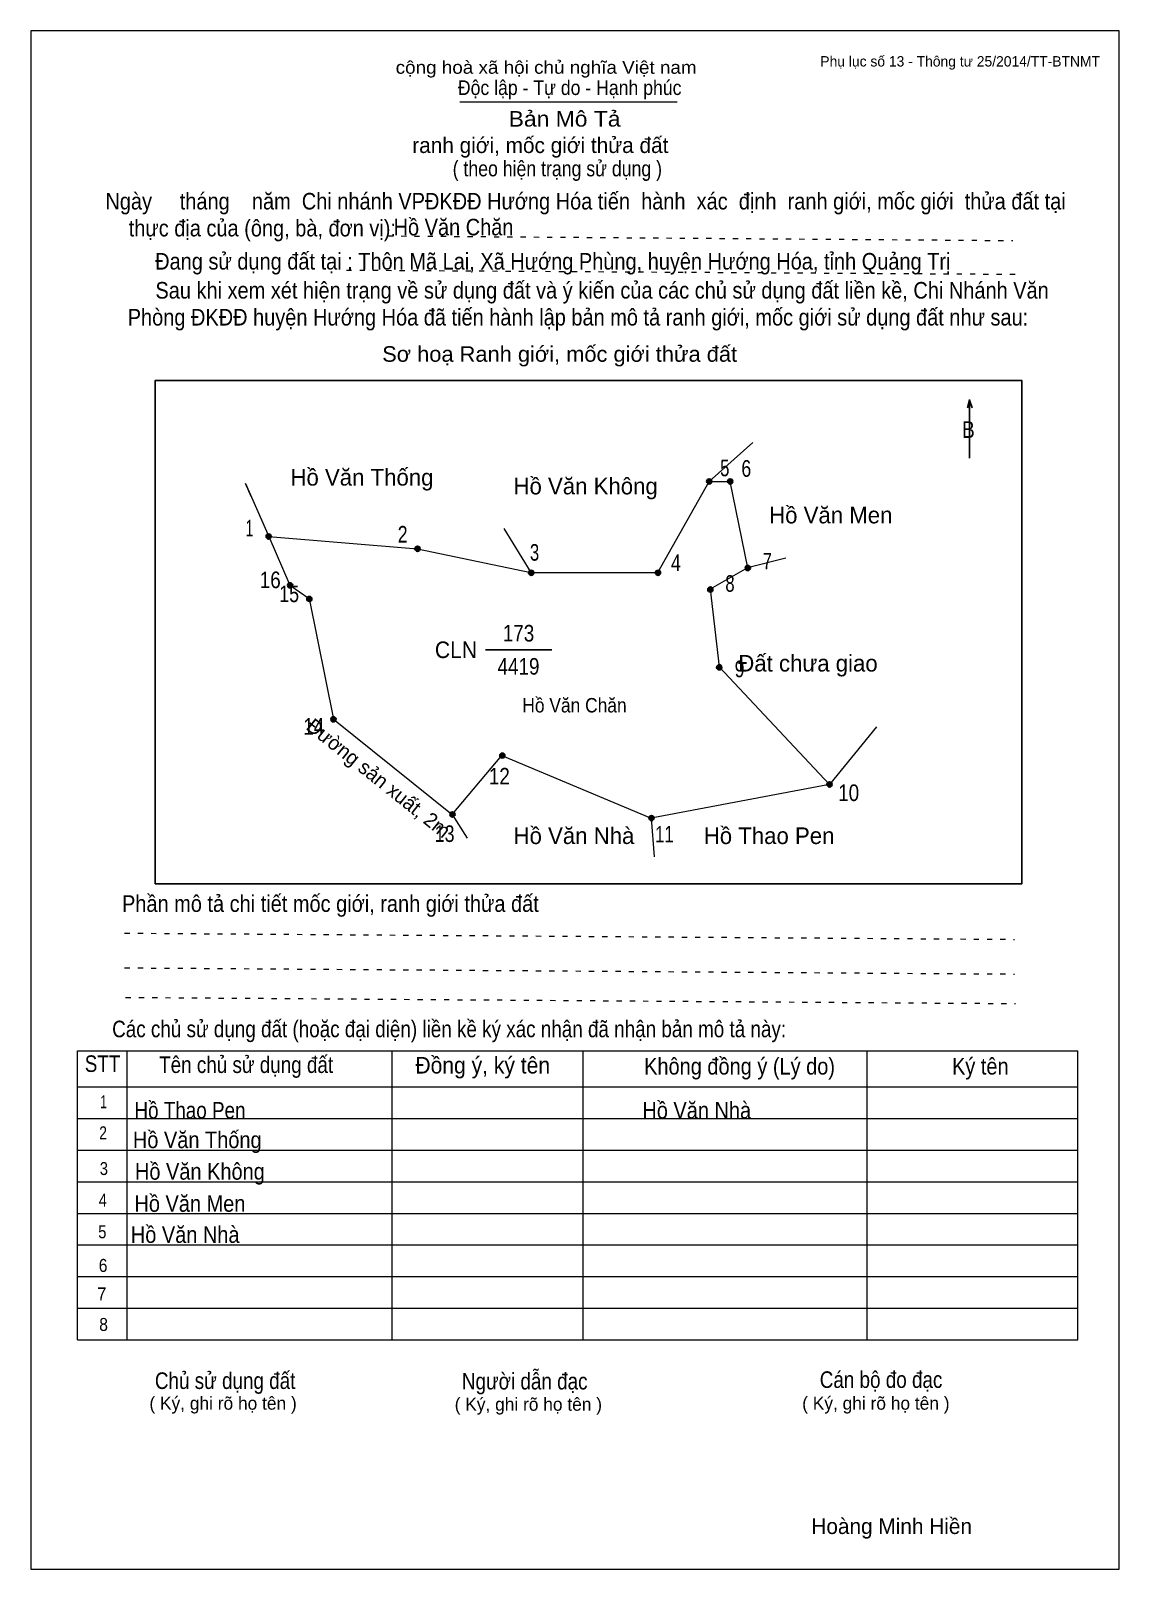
# Model space of a CAD drawing. Header units: centimetres. Extents: x 0 to 21, y 0 to 29.7.
import ezdxf
from ezdxf.enums import TextEntityAlignment as Align

# ---------------------------------------------------------------- set-up
doc = ezdxf.new("R2010")
doc.units = ezdxf.units.CM
doc.header["$LTSCALE"] = 0.13
doc.linetypes.add('DOTTED', pattern=[1.5, 0.3, -1.2])
for name, color, linetype, lineweight in [('1', 7, 'Continuous', 13), ('32', 7, 'Continuous', 25), ('33', 7, 'Continuous', 25), ('6', 7, 'Continuous', 13), ('62', 7, 'Continuous', 13)]:
    doc.layers.add(name, color=color, linetype=linetype, lineweight=lineweight)
for name, color, linetype in [('2', 7, 'Continuous'), ('34', 7, 'Continuous'), ('63', 7, 'Continuous')]:
    doc.layers.add(name, color=color, linetype=linetype)

msp = doc.modelspace()

# ---------------------------------------------------------------- hatches: boundary and pattern name
at = {"layer": '32'}
for points in [[(13.1403, 21, 1), (13.0403, 21, 1)], [(13.5442, 21, 1), (13.4442, 21, 1)], [(4.6383, 19.9386, 1), (4.5383, 19.9386, 1)], [(7.5113, 19.7, 1), (7.4113, 19.7, 1)], [(13.8831, 19.3286, 1), (13.7831, 19.3286, 1)], [(5.0543, 18.9943, 1), (4.9543, 18.9943, 1)], [(9.7046, 19.2357, 1), (9.6046, 19.2357, 1)], [(12.1523, 19.2357, 1), (12.0523, 19.2357, 1)], [(5.4248, 18.7315, 1), (5.3248, 18.7315, 1)], [(13.1616, 18.9126, 1), (13.0616, 18.9126, 1)], [(13.3325, 17.4111, 1), (13.2325, 17.4111, 1)], [(5.8891, 16.4082, 1), (5.7891, 16.4082, 1)], [(9.1474, 15.7071, 1), (9.0474, 15.7071, 1)], [(15.4617, 15.15, 1), (15.3617, 15.15, 1)], [(8.1864, 14.5706, 1), (8.0864, 14.5706, 1)], [(12.026, 14.5, 1), (11.926, 14.5, 1)]]:
    msp.add_hatch(color=256, dxfattribs=at).paths.add_polyline_path(points)

# ---------------------------------------------------------------- linework, layer by layer
at = {"layer": '1'}
msp.add_lwpolyline([(21, 0), (21, 29.7), (0, 29.7), (0, 0)], close=True, dxfattribs=at)
at = {"layer": '32'}
for centre in [(13.0903, 21), (13.4942, 21), (4.5883, 19.9386), (7.4613, 19.7), (13.8331, 19.3286), (5.0043, 18.9943), (9.6546, 19.2357), (12.1023, 19.2357), (5.3748, 18.7315), (13.1116, 18.9126), (13.2825, 17.4111), (5.8391, 16.4082), (9.0974, 15.7071), (15.4117, 15.15), (8.1364, 14.5706), (11.976, 14.5)]:
    msp.add_circle(centre, 0.05, dxfattribs=at)
at = {"layer": '33'}
msp.add_line((8.77, 17.75), (10.05, 17.75), dxfattribs=at)
at = {"layer": '6'}
for p, q in [((13.09, 21), (13.93, 21.75)), ((9.13, 20.09), (9.65, 19.24)), ((14.57, 19.52), (13.83, 19.33)), ((8.13, 14.57), (8.42, 14.11))]:
    msp.add_line(p, q, dxfattribs=at)
for points in [[(4.25, 20.71), (4.14, 20.96), (4.59, 19.94)], [(9.65, 19.24), (12.1, 19.24), (13.09, 21)], [(13.09, 21), (13.49, 21), (13.83, 19.33)], [(4.59, 19.94), (5, 19), (5.37, 18.74), (5.84, 16.41), (8.13, 14.57)], [(4.59, 19.94), (7.46, 19.7), (9.65, 19.24)], [(13.83, 19.33), (13.11, 18.92), (13.28, 17.42), (15.41, 15.15)], [(16.32, 16.26), (15.41, 15.15), (11.97, 14.5), (12.03, 13.75)], [(8.13, 14.57), (9.09, 15.71), (11.97, 14.5)]]:
    msp.add_lwpolyline(points, dxfattribs=at)
at = {"layer": '62'}
for p, q in [((8.28, 28.33), (12.47, 28.33)), ((0.9, 10.01), (20.2, 10.01)), ((0.9, 4.43), (0.9, 10.01)), ((1.86, 4.43), (1.86, 10.01)), ((6.97, 4.43), (6.97, 9.99)), ((10.66, 4.43), (10.66, 9.99)), ((16.14, 4.43), (16.14, 10.01)), ((20.2, 4.43), (20.2, 10.01)), ((0.9, 9.31), (20.2, 9.31)), ((0.9, 8.7), (20.2, 8.7)), ((0.9, 8.09), (20.2, 8.09)), ((0.9, 7.48), (20.2, 7.48)), ((0.9, 6.87), (20.2, 6.87)), ((0.9, 6.26), (20.2, 6.26)), ((0.9, 5.65), (20.2, 5.65)), ((0.9, 5.04), (20.2, 5.04)), ((0.9, 4.43), (20.2, 4.43))]:
    msp.add_line(p, q, dxfattribs=at)
at = {"layer": '62', "linetype": 'DOTTED'}
for p, q in [((6.89, 25.74), (18.95, 25.65)), ((6.09, 25.08), (19.04, 25)), ((1.81, 12.28), (18.98, 12.16)), ((1.81, 11.61), (18.98, 11.49)), ((1.83, 11.04), (19, 10.92))]:
    msp.add_line(p, q, dxfattribs=at)
at = {"layer": '62', "lineweight": 25}
for p, q in [((18.11, 22.58), (18.11, 21.45)), ((18.11, 22.57), (18.07, 22.42)), ((18.11, 22.57), (18.16, 22.42))]:
    msp.add_line(p, q, dxfattribs=at)
msp.add_lwpolyline([(2.4, 13.23), (19.12, 13.23), (19.12, 22.95), (2.4, 22.95)], close=True, dxfattribs=at)

# ---------------------------------------------------------------- texts
at = {"layer": '2', "width": 0.9}
msp.add_text('Hồ Văn Chăn', height=0.2785, dxfattribs=at).set_placement((10.49, 16.54), align=Align.CENTER)
at = {"layer": '2'}
msp.add_text('Đường sản xuất, 2m', height=0.2785, rotation=321.34, dxfattribs=at).set_placement((6.623, 15.1636), align=Align.CENTER)
at = {"layer": '32'}
for s, width, p in [('5', 0.75, (13.39, 21.1)), ('6', 0.8, (13.805, 21.09)), ('1', 0.65, (4.22, 19.94)), ('2', 0.8, (7.175, 19.82)), ('3', 0.75, (9.72, 19.47)), ('7', 0.75, (14.21, 19.3)), ('4', 0.8, (12.445, 19.27)), ('16', 0.85, (4.62, 18.94)), ('8', 0.75, (13.49, 18.87)), ('15', 0.8, (4.985, 18.67)), ('9', 0.8, (13.675, 17.22)), ('14', 0.85, (5.46, 16.11)), ('12', 0.85, (9.04, 15.15)), ('10', 0.85, (15.78, 14.83)), ('13', 0.8, (7.985, 14.04)), ('11', 0.75, (12.225, 14.03))]:
    msp.add_text(s, height=0.32, dxfattribs=dict(at, width=width)).set_placement(p, align=Align.CENTER)
at = {"layer": '33'}
for s, p in [('Hồ Văn Thống', (6.39, 20.92)), ('Hồ Văn Không', (10.705, 20.75)), ('Hồ Văn Men', (15.435, 20.19)), ('Đất chưa giao', (14.995, 17.33)), ('Hồ Văn Nhà', (10.48, 14)), ('Hồ Thao Pen', (14.245, 14))]:
    msp.add_text(s, height=0.32, dxfattribs=at).set_placement(p, align=Align.CENTER)
at = {"layer": '33', "width": 0.85}
for s, p in [('173', (9.41, 17.91)), ('4419', (9.41, 17.27))]:
    msp.add_text(s, height=0.32, dxfattribs=at).set_placement(p, align=Align.CENTER)
at = {"layer": '33', "width": 0.95}
msp.add_text('CLN', height=0.32, dxfattribs=at).set_placement((8.61, 17.59), align=Align.RIGHT)
at = {"layer": '34'}
for s, width, p in [('Hồ Văn Chăn', 0.9, (7, 25.75)), ('Hồ Thao Pen', 0.85, (2, 8.7)), ('Hồ Văn Nhà', 0.9, (11.8, 8.7)), ('Hồ Văn Thống', 0.9, (1.97, 8.13)), ('Hồ Văn Không', 0.9, (2.01, 7.52)), ('Hồ Văn Men', 0.9, (2, 6.9)), ('Hồ Văn Nhà', 0.9, (1.93, 6.3))]:
    msp.add_text(s, height=0.32, dxfattribs=dict(at, width=width)).set_placement(p)
at = {"layer": '62'}
for s, height, width, p in [('cộng hoà xã hội chủ nghĩa Việt nam', 0.2474, 1.1, (7.04, 28.87)), ('Độc lập - Tự do - Hạnh phúc', 0.2828, 0.9, (8.24, 28.46)), ('Bản Mô Tả', 0.3, 1.1, (9.22, 27.85)), ('( theo hiện trạng sử dụng )', 0.3, 0.85, (8.14, 26.89)), ('Ngày     tháng    năm  Chi nhánh VPĐKĐĐ Hướng Hóa tiến  hành  xác  định  ranh giới, mốc giới  thửa đất tại ', 0.32, 0.9, (1.44, 26.25)), ('thực địa của (ông, bà, đơn vị): ', 0.32, 0.9, (1.89, 25.73)), ('Đang sử dụng đất tại : Thôn Mã Lai, Xã Hướng Phùng, huyện Hướng Hóa, tỉnh Quảng Trị', 0.32, 0.9, (2.4, 25.09)), ('     Sau khi xem xét hiện trạng về sử dụng đất và ý kiến của các chủ sử dụng đất liền kề, Chi Nhánh Văn ', 0.32, 0.9, (1.87, 24.53)), ('Phòng ĐKĐĐ huyện Hướng Hóa đã tiến hành lập bản mô tả ranh giới, mốc giới sử dụng đất như sau:', 0.32, 0.9, (1.87, 24.01)), ('Sơ hoạ Ranh giới, mốc giới thửa đất', 0.3, 1.05, (6.78, 23.31)), ('B', 0.32, 0.85, (17.97, 21.84)), ('Phần mô tả chi tiết mốc giới, ranh giới thửa đất ', 0.32, 0.9, (1.76, 12.69)), ('Các chủ sử dụng đất (hoặc đại diện) liền kề ký xác nhận đã nhận bản mô tả này:', 0.32, 0.85, (1.57, 10.27))]:
    msp.add_text(s, height=height, dxfattribs=dict(at, width=width)).set_placement(p)
msp.add_text('ranh giới, mốc giới thửa đất', height=0.3, dxfattribs=at).set_placement((7.36, 27.34))
for s, height, width, p in [('STT', 0.32, 0.85, (1.385, 9.6)), ('Tên chủ sử dụng đất', 0.32, 0.85, (4.155, 9.58)), ('Đồng ý, ký tên', 0.32, 0.95, (8.72, 9.57)), ('Không đồng ý (Lý do)', 0.32, 0.9, (13.675, 9.55)), ('Ký tên', 0.32, 0.9, (18.32, 9.55)), ('1', 0.25, 0.7, (1.405, 8.9)), ('2', 0.25, 0.8, (1.395, 8.3)), ('3', 0.25, 0.85, (1.41, 7.61)), ('4', 0.25, 0.85, (1.39, 7)), ('5', 0.25, 0.85, (1.38, 6.39)), ('6', 0.25, 0.9, (1.395, 5.74)), ('7', 0.25, 0.95, (1.37, 5.19)), ('8', 0.25, 0.9, (1.405, 4.6)), ('Người dẫn đạc', 0.32, 0.85, (9.53, 3.47)), ('Chủ sử dụng đất', 0.32, 0.85, (3.75, 3.48)), ('Cán bộ đo đạc', 0.32, 0.85, (16.405, 3.5))]:
    msp.add_text(s, height=height, dxfattribs=dict(at, width=width)).set_placement(p, align=Align.CENTER)
for p in [(3.71, 3.08), (9.6, 3.06), (16.305, 3.08)]:
    msp.add_text('( Ký, ghi rõ họ tên )', height=0.25, dxfattribs=at).set_placement(p, align=Align.CENTER)
at = {"layer": '63'}
msp.add_text('Phụ lục số 13 - Thông tư 25/2014/TT-BTNMT', height=0.2, dxfattribs=at).set_placement((20.63, 29.01), align=Align.RIGHT)
msp.add_text('Hoàng Minh Hiền', height=0.3, dxfattribs=at).set_placement((16.61, 0.68), align=Align.CENTER)

doc.saveas('drawing.dxf')
